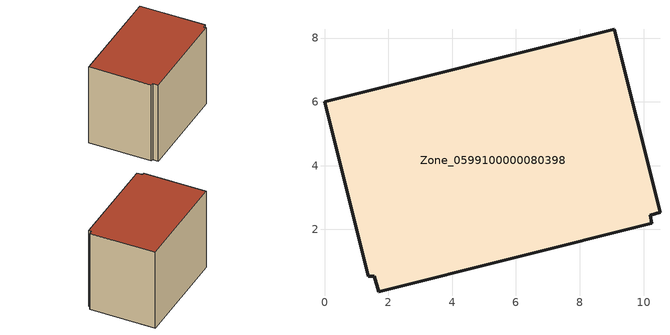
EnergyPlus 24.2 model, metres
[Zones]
Zone_0599100000080398
 floor ground (C_G): 1.71,0.05 1.57,0.53 1.37,0.53 0,6 9.08,8.27 10.52,2.54 10.21,2.45 10.26,2.19 z0
 wall outside (C_F): 9.08,8.27 0,6 1.37,0.53 1.57,0.53 1.71,0.05 10.26,2.19 10.21,2.45 10.52,2.54 9.08,8.27 z0:7.55
 roof outside (C_R): 1.57,0.53 1.71,0.05 10.26,2.19 10.21,2.45 10.52,2.54 9.08,8.27 0,6 1.37,0.53 z7.55
[BUILDING]
Pand.0599100000080398: North Axis=0; Terrain=City; Loads Convergence Tolerance Value=0.04; Temperature Convergence Tolerance Value=0.4; Solar Distribution=FullExterior; Maximum Number of Warmup Days=25; Minimum Number of Warmup Days=1
[Site:Location]
Rotterdam.The.Hague.AP_ZH_NLD Design_Conditions: Latitude=51.96; Longitude=4.45; Time Zone=1; Elevation=-4.5
[SITE:GROUNDTEMPERATURE:BUILDINGSURFACE]
18, 18, 18, 18, 18, 18, 18, 18, 18, 18, 18, 18
[MATERIAL] Thermal Absorptance=0.9; Solar Absorptance=0.7; Visible Absorptance=0.7
Name | Roughness | Thickness | Conductivity | Density | Specific Heat
G.TC.1965-1974 | MediumSmooth | 0.15 | 0.882353 | 540 | 1210
F.TC.1965-1974 | Rough | 0.3 | 0.697674 | 1920 | 840
R.TC.1965-1974 | MediumRough | 0.2 | 0.232558 | 1500 | 1000
[CONSTRUCTION]
C_G: G.TC.1965-1974
C_F: F.TC.1965-1974
C_R: R.TC.1965-1974
[ZONE]
Zone_0599100000080398: Type=1; Multiplier=1; Ceiling Height=Autocalculate; Volume=Autocalculate; Floor Area=autocalculate; Part of Total Floor Area=Yes
[ZONEINFILTRATION:DESIGNFLOWRATE]
Infil_Zone_0599100000080398: Zone or ZoneList or Space or SpaceList=Zone_0599100000080398; Schedule=AlwaysOn; Design Flow Rate Calculation Method=Flow/Area; Flow Rate per Floor Area=0.003; Constant Term Coefficient=1; Temperature Term Coefficient=0; Velocity Term Coefficient=0; Velocity Squared Term Coefficient=0
[HVACTEMPLATE:ZONE:IDEALLOADSAIRSYSTEM]
Zone_0599100000080398: Maximum Heating Supply Air Temperature=50; Minimum Cooling Supply Air Temperature=13; Maximum Heating Supply Air Humidity Ratio=0.0156; Minimum Cooling Supply Air Humidity Ratio=0.0077; Heating Limit=NoLimit; Cooling Limit=NoLimit; Dehumidification Control Type=ConstantSensibleHeatRatio; Cooling Sensible Heat Ratio=0.7; Dehumidification Setpoint=60; Humidification Control Type=None; Humidification Setpoint=30; Outdoor Air Method=None; Outdoor Air Flow Rate per Person=0.00944; Outdoor Air Flow Rate per Zone Floor Area=0; Outdoor Air Flow Rate per Zone=0; Demand Controlled Ventilation Type=None; Outdoor Air Economizer Type=NoEconomizer; Heat Recovery Type=None; Sensible Heat Recovery Effectiveness=0.7; Latent Heat Recovery Effectiveness=0.65
[ZONECONTROL:THERMOSTAT]
ThermostatControl_Zone_0599100000080398: Zone or ZoneList=Zone_0599100000080398; Control Type Schedule=DualSetpointControlType; Control 1=Thermostat_Zone_0599100000080398; Temperature Difference Between Cutout And Setpoint=0
[THERMOSTATSETPOINT:DUALSETPOINT]
Thermostat_Zone_0599100000080398: Heating Setpoint Temperature Schedule=HeatingSetpoint_Zone_0599100000080398; Cooling Setpoint Temperature Schedule=CoolingSetpoint_Zone_0599100000080398
[SCHEDULE:COMPACT]
HeatingSetpoint_Zone_0599100000080398: Through: 12/31, For: AllDays, Until: 24:00, 21
CoolingSetpoint_Zone_0599100000080398: Through: 12/31, For: AllDays, Until: 24:00, 24
DualSetpointControlType: Through: 12/31, For: AllDays, Until: 24:00, 4
AlwaysOn: Through: 12/31, For: AllDays, Until: 24:00, 1
